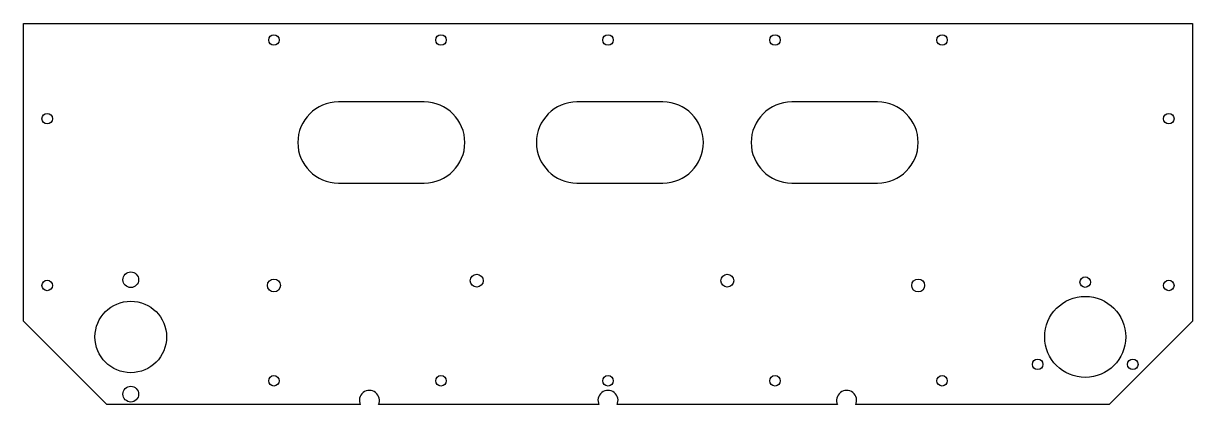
# Model space of a CAD drawing. Header units: millimetres. Extents: x 0 to 490, y 0 to 160.
import ezdxf

# ---------------------------------------------------------------- set-up
doc = ezdxf.new("R2010")
doc.units = ezdxf.units.MM

msp = doc.modelspace()

# ---------------------------------------------------------------- linework, layer by layer
for p, q in [((0, 35), (0, 160)), ((0, 160), (490, 160)), ((490, 160), (490, 35)), ((168, 127), (132, 127)), ((268, 127), (232, 127)), ((358, 127), (322, 127)), ((132, 93), (168, 93)), ((232, 93), (268, 93)), ((322, 93), (358, 93)), ((35, 0), (0, 35)), ((490, 35), (455, 0)), ((141.21, 0), (35, 0)), ((241.21, 0), (148.79, 0)), ((341.21, 0), (248.79, 0)), ((455, 0), (348.79, 0))]:
    msp.add_line(p, q)
for centre, radius in [((105, 153), 2.2), ((175, 153), 2.2), ((245, 153), 2.2), ((315, 153), 2.2), ((385, 153), 2.2), ((10, 120), 2.2), ((480, 120), 2.2), ((45, 52.41), 3.3), ((190, 52), 2.7), ((295, 52), 2.7), ((10, 50), 2.2), ((105, 50), 2.7), ((375, 50), 2.7), ((445, 51.41), 2.2), ((480, 50), 2.2), ((445, 28.41), 17), ((45, 28.41), 15), ((425.08, 16.91), 2.2), ((464.92, 16.91), 2.2), ((105, 10), 2.2), ((175, 10), 2.2), ((245, 10), 2.2), ((315, 10), 2.2), ((385, 10), 2.2), ((45, 4.41), 3.3)]:
    msp.add_circle(centre, radius)
for centre, radius, start, end in [((132, 110), 17, 90, 270), ((168, 110), 17, -90, 90), ((232, 110), 17, 90, 270), ((268, 110), 17, -90, 90), ((322, 110), 17, 90, 270), ((358, 110), 17, -90, 90), ((145, 1.8), 4.2, -25.3769, 205.3769), ((245, 1.8), 4.2, -25.3769, 205.3769), ((345, 1.8), 4.2, -25.3769, 205.3769)]:
    msp.add_arc(centre, radius, start, end)

doc.saveas('drawing.dxf')
